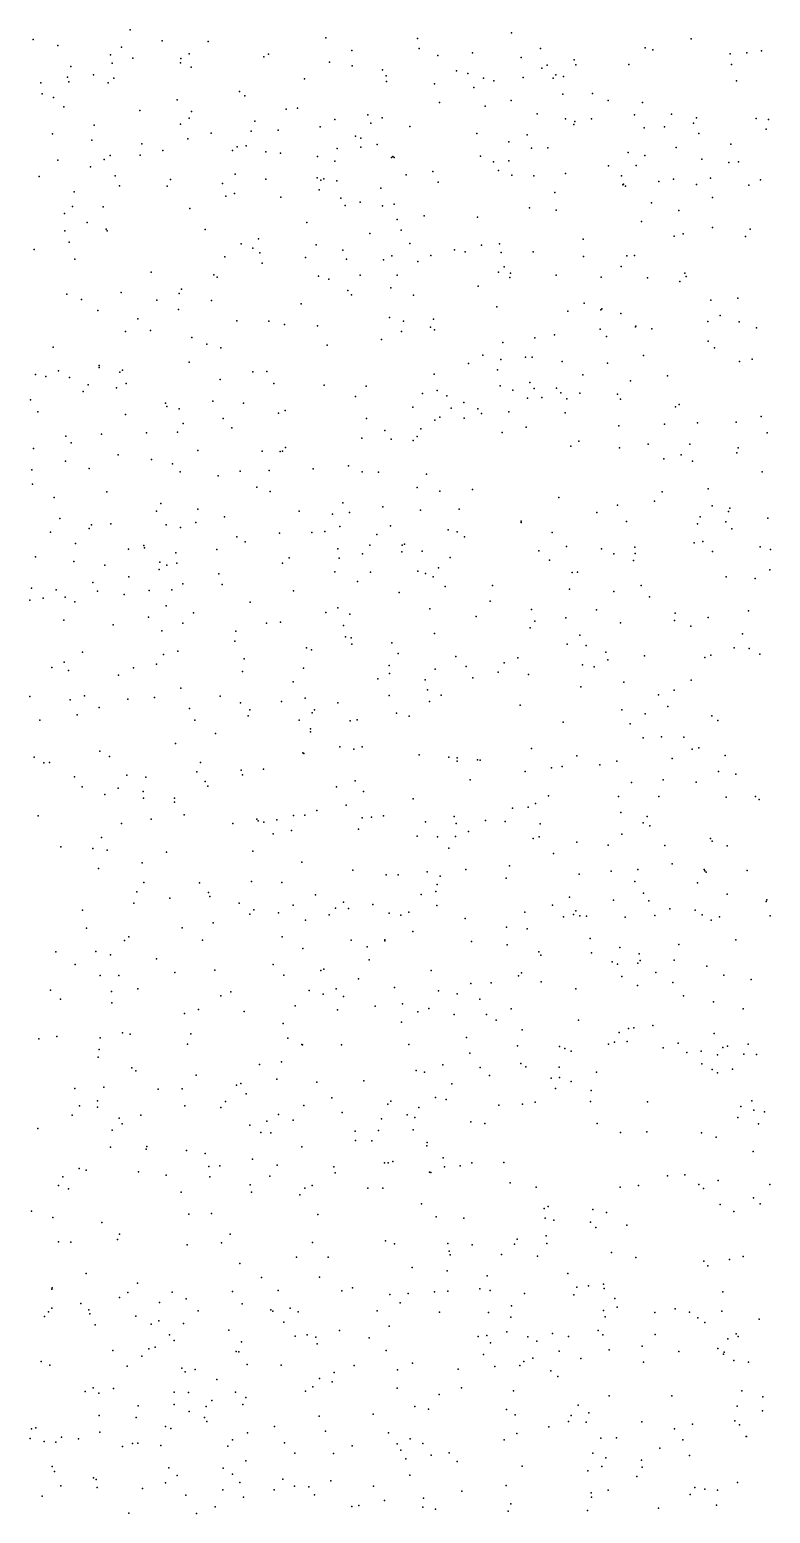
# Model space of a CAD drawing. Extents: x 2 to 99999, y 0 to 49999.
# Drawn here: x 68760 to 74998, y 25011 to 37501 of the extents above; entities that cross this region are included whole.
import ezdxf

# ---------------------------------------------------------------- set-up
doc = ezdxf.new("R2010")
doc.units = 0
doc.header["$MEASUREMENT"] = 0
doc.layers.add('points', color=50, linetype='Continuous')

msp = doc.modelspace()

# ---------------------------------------------------------------- linework, layer by layer
at = {"layer": 'points', "color": 3}
for p in [(69606, 37501, 75), (72818, 37474, 80), (68788, 37418, 60), (68996, 37368, 54), (69532, 37355, 64), (69875, 37407, 63), (70264, 37401, 96), (71254, 37433, 31), (72026, 37426, 39), (73945, 37348, 23), (74332, 37423, 87), (69441, 37290, 91), (69629, 37262, 3), (70030, 37221, 77), (70034, 37259, 5), (70103, 37298, 35), (70733, 37274, 29), (70772, 37294, 82), (71284, 37229, 21), (71473, 37325, 9), (72039, 37343, 98), (72198, 37284, 1), (72490, 37307, 92), (72898, 37266, 87), (73062, 37343, 59), (73346, 37246, 66), (74009, 37331, 98), (74660, 37298, 35), (74799, 37306, 89), (74923, 37323, 3), (69078, 37102, 28), (69107, 37192, 59), (69298, 37122, 73), (69455, 37220, 89), (70119, 37187, 27), (71477, 37198, 64), (71731, 37164, 64), (71761, 37112, 23), (72355, 37155, 87), (72451, 37132, 81), (72916, 37100, 8), (73074, 37176, 18), (73118, 37203, 64), (73191, 37121, 19), (73257, 37107, 13), (73361, 37206, 12), (73807, 37208, 83), (74671, 37209, 94), (68854, 37055, 23), (69089, 37063, 37), (69421, 37055, 84), (69469, 37094, 34), (70526, 36982, 72), (71073, 37087, 29), (71765, 37066, 60), (72169, 37044, 61), (72501, 37015, 21), (72583, 37093, 30), (72669, 37072, 20), (73170, 37092, 62), (74712, 37070, 71), (68866, 36962, 95), (68959, 36930, 94), (69046, 36851, 30), (70003, 36910, 73), (70571, 36945, 92), (72211, 36888, 32), (72595, 36858, 13), (72814, 36905, 41), (73250, 36957, 56), (73500, 36965, 32), (73631, 36905, 30), (73921, 36887, 90), (69688, 36820, 55), (70103, 36756, 89), (70122, 36813, 1), (70657, 36731, 84), (70921, 36831, 83), (71015, 36840, 74), (71331, 36744, 84), (71607, 36785, 62), (71728, 36759, 19), (73035, 36794, 84), (73272, 36751, 62), (73352, 36728, 45), (73491, 36751, 58), (73855, 36785, 7), (74165, 36790, 45), (74377, 36758, 60), (74878, 36754, 73), (74982, 36744, 96), (68951, 36625, 64), (69304, 36697, 81), (70030, 36707, 61), (70287, 36629, 3), (70624, 36647, 21), (70852, 36654, 41), (71206, 36684, 28), (71503, 36604, 27), (71634, 36714, 8), (71962, 36686, 34), (72525, 36628, 40), (72950, 36617, 92), (73342, 36704, 10), (73936, 36676, 26), (74107, 36683, 45), (74352, 36715, 80), (74395, 36627, 1), (74964, 36665, 53), (69283, 36572, 92), (69704, 36541, 19), (69880, 36485, 21), (70091, 36582, 2), (70468, 36484, 73), (70507, 36515, 47), (70584, 36523, 54), (70749, 36473, 32), (71350, 36502, 62), (71548, 36589, 15), (71548, 36513, 48), (71685, 36535, 60), (72796, 36558, 48), (72987, 36503, 16), (73125, 36507, 25), (74204, 36510, 99), (74666, 36538, 1), (68996, 36402, 96), (69271, 36348, 66), (69388, 36409, 89), (69437, 36443, 42), (69690, 36446, 1), (70873, 36462, 97), (71184, 36434, 25), (71329, 36393, 95), (71808, 36425, 93), (71817, 36435, 16), (71830, 36425, 84), (72556, 36437, 5), (72667, 36390, 79), (72795, 36398, 22), (73636, 36354, 94), (73800, 36468, 41), (73868, 36357, 31), (73940, 36441, 55), (74420, 36410, 71), (74648, 36382, 7), (74730, 36388, 88), (68841, 36265, 66), (69479, 36272, 4), (69945, 36239, 83), (70490, 36285, 95), (70750, 36242, 100), (71181, 36255, 51), (71212, 36235, 12), (71237, 36247, 25), (71346, 36228, 88), (71931, 36279, 59), (72156, 36307, 23), (72707, 36315, 49), (72822, 36276, 27), (73005, 36270, 26), (73273, 36291, 90), (73744, 36272, 12), (74059, 36223, 95), (74181, 36244, 62), (74493, 36252, 94), (74915, 36238, 51), (69135, 36136, 66), (69515, 36186, 54), (69917, 36184, 8), (70384, 36206, 50), (70412, 36099, 83), (70485, 36121, 24), (71199, 36153, 26), (71717, 36166, 13), (72199, 36218, 11), (73184, 36131, 48), (73755, 36195, 55), (73760, 36201, 6), (73778, 36185, 42), (74377, 36199, 52), (74817, 36191, 6), (69120, 36013, 81), (69378, 36011, 61), (70109, 35996, 29), (70876, 36092, 93), (71380, 36083, 32), (71416, 36021, 19), (71544, 36050, 43), (71732, 36019, 40), (71830, 36033, 17), (72970, 36002, 87), (73195, 35981, 78), (73998, 36044, 31), (74226, 35980, 60), (74511, 36088, 25), (69053, 35955, 89), (69245, 35879, 23), (71093, 35878, 57), (71856, 35904, 30), (72081, 35934, 6), (72531, 35924, 89), (73913, 35886, 63), (69056, 35807, 23), (69403, 35821, 38), (69411, 35807, 89), (70239, 35819, 78), (70688, 35740, 36), (71626, 35786, 25), (71888, 35814, 35), (73422, 35738, 2), (74189, 35764, 40), (74264, 35783, 74), (74512, 35836, 76), (74788, 35760, 51), (74827, 35823, 92), (68798, 35650, 3), (69092, 35713, 60), (70540, 35698, 5), (70639, 35662, 32), (70699, 35622, 34), (71173, 35690, 37), (71396, 35645, 94), (71810, 35597, 88), (71961, 35700, 9), (72139, 35601, 86), (72338, 35649, 42), (72427, 35631, 33), (72566, 35686, 14), (72718, 35699, 31), (72732, 35625, 66), (72999, 35631, 62), (73790, 35598, 15), (73853, 35600, 79), (69139, 35570, 80), (70403, 35588, 28), (70717, 35536, 74), (71084, 35583, 68), (71429, 35568, 89), (71740, 35564, 88), (72030, 35550, 87), (72757, 35505, 43), (73424, 35592, 95), (73742, 35507, 9), (69783, 35461, 30), (70311, 35437, 92), (70339, 35418, 56), (71193, 35426, 84), (71279, 35402, 84), (71542, 35436, 77), (71855, 35434, 37), (72709, 35461, 17), (72804, 35416, 36), (72810, 35452, 42), (73195, 35434, 90), (73573, 35417, 82), (73963, 35412, 35), (74235, 35381, 54), (74279, 35451, 70), (74289, 35422, 88), (69074, 35274, 33), (69196, 35231, 39), (69529, 35288, 53), (69830, 35225, 21), (70020, 35281, 48), (70038, 35317, 21), (71440, 35306, 56), (71470, 35270, 93), (71802, 35327, 10), (71992, 35265, 91), (72538, 35342, 83), (74498, 35223, 12), (74723, 35240, 11), (69335, 35137, 76), (70014, 35145, 93), (70292, 35222, 79), (71047, 35194, 76), (72694, 35168, 73), (73292, 35132, 5), (73430, 35198, 72), (73570, 35142, 92), (73579, 35150, 35), (73740, 35111, 2), (69672, 35068, 32), (70505, 35051, 2), (70773, 35048, 47), (70905, 35019, 46), (71184, 35007, 95), (71791, 35078, 64), (71908, 35046, 27), (72135, 34997, 97), (72160, 35063, 2), (72168, 34974, 17), (73564, 34979, 67), (73863, 35001, 4), (73865, 35004, 31), (73999, 34983, 19), (74472, 35044, 36), (74575, 35096, 19), (74734, 35043, 86), (74881, 34991, 14), (69568, 34961, 16), (69778, 34970, 2), (70125, 34910, 85), (70252, 34854, 89), (71724, 34893, 46), (71892, 34961, 31), (72746, 34869, 100), (73014, 34908, 59), (73181, 34933, 39), (73618, 34919, 70), (74474, 34878, 27), (68958, 34829, 62), (70369, 34823, 68), (71265, 34846, 66), (72575, 34761, 85), (72727, 34724, 11), (72936, 34743, 34), (72991, 34743, 63), (73929, 34757, 95), (74527, 34822, 6), (74845, 34728, 10), (68809, 34598, 25), (69003, 34630, 59), (69344, 34658, 73), (69346, 34674, 23), (69519, 34618, 29), (69541, 34636, 81), (70104, 34702, 31), (70638, 34620, 42), (70756, 34625, 87), (72167, 34601, 69), (72457, 34692, 82), (72699, 34639, 49), (73244, 34707, 10), (73626, 34693, 31), (74739, 34708, 26), (68896, 34582, 47), (69095, 34572, 5), (69253, 34510, 46), (69490, 34485, 25), (69571, 34523, 69), (70363, 34557, 61), (70817, 34524, 37), (71239, 34509, 14), (71593, 34500, 68), (72722, 34504, 33), (72973, 34531, 63), (73010, 34481, 50), (73198, 34484, 78), (73420, 34595, 67), (73821, 34544, 85), (74133, 34588, 34), (68766, 34384, 33), (69210, 34456, 2), (69904, 34357, 21), (70303, 34374, 1), (70560, 34358, 36), (71504, 34414, 95), (72068, 34438, 74), (72191, 34464, 39), (72273, 34420, 32), (72416, 34363, 78), (72828, 34466, 11), (72953, 34400, 96), (73074, 34405, 89), (73233, 34444, 2), (73283, 34393, 96), (73392, 34442, 70), (73711, 34434, 48), (73735, 34391, 0), (68827, 34283, 9), (69568, 34263, 42), (69915, 34328, 29), (70018, 34309, 45), (70388, 34229, 52), (70854, 34274, 75), (70911, 34295, 68), (71596, 34227, 69), (71986, 34324, 49), (72213, 34239, 58), (72309, 34314, 37), (72418, 34230, 13), (72534, 34309, 56), (72565, 34271, 13), (72795, 34284, 55), (73270, 34277, 27), (74199, 34327, 40), (74231, 34346, 98), (74922, 34246, 14), (69743, 34106, 3), (70005, 34114, 37), (70053, 34186, 92), (70462, 34148, 4), (71752, 34126, 78), (72054, 34140, 75), (72172, 34215, 34), (72740, 34109, 71), (72940, 34155, 45), (73723, 34167, 42), (74107, 34179, 70), (74384, 34192, 39), (74711, 34197, 26), (74971, 34108, 86), (68792, 33975, 97), (69063, 34080, 40), (69108, 34023, 3), (69364, 34097, 97), (70915, 33983, 49), (71557, 34062, 28), (71803, 34053, 96), (71990, 34043, 52), (72023, 34077, 15), (73318, 33995, 27), (73385, 34036, 47), (73727, 33980, 1), (73968, 34012, 78), (74321, 34012, 56), (74726, 33980, 51), (69061, 33869, 53), (69506, 33923, 7), (69787, 33882, 39), (70176, 33959, 11), (70717, 33953, 73), (70870, 33950, 18), (70889, 33954, 1), (74102, 33889, 64), (74246, 33923, 79), (74343, 33868, 31), (74715, 33939, 91), (68778, 33797, 27), (69260, 33807, 24), (69964, 33847, 29), (70028, 33780, 39), (70348, 33745, 72), (70532, 33784, 4), (70778, 33791, 39), (71146, 33805, 69), (71446, 33830, 18), (71560, 33778, 10), (71698, 33775, 83), (72103, 33759, 13), (74930, 33779, 0), (68784, 33674, 96), (69409, 33612, 81), (70673, 33651, 1), (70786, 33614, 96), (72023, 33648, 36), (72214, 33615, 90), (72488, 33629, 89), (74088, 33611, 33), (74474, 33635, 66), (68966, 33563, 23), (69863, 33513, 50), (71397, 33518, 16), (71733, 33483, 19), (73217, 33563, 100), (73710, 33499, 6), (74023, 33532, 98), (74509, 33492, 93), (69013, 33386, 72), (69829, 33448, 34), (70158, 33352, 81), (70177, 33464, 55), (70401, 33399, 69), (71029, 33449, 48), (71309, 33424, 20), (71452, 33438, 39), (72052, 33455, 76), (72378, 33465, 26), (72898, 33352, 72), (72900, 33363, 6), (73537, 33437, 76), (73787, 33361, 23), (74406, 33400, 39), (74623, 33358, 24), (74646, 33444, 35), (74658, 33472, 14), (74976, 33388, 17), (68935, 33272, 61), (69260, 33303, 97), (69280, 33333, 36), (69443, 33340, 61), (69910, 33333, 58), (70029, 33309, 23), (70505, 33232, 23), (70865, 33263, 89), (71136, 33269, 6), (71247, 33278, 23), (71371, 33318, 57), (71684, 33252, 79), (71798, 33325, 69), (72283, 33290, 56), (72360, 33274, 30), (72422, 33232, 78), (73160, 33268, 47), (74385, 33340, 16), (74674, 33300, 97), (69145, 33175, 8), (69591, 33129, 17), (69722, 33158, 40), (69727, 33138, 98), (70335, 33125, 99), (70576, 33191, 12), (71356, 33132, 26), (71625, 33162, 69), (71895, 33105, 31), (71898, 33162, 32), (71916, 33171, 21), (72066, 33110, 17), (73047, 33114, 69), (73280, 33151, 53), (73575, 33131, 42), (73856, 33144, 26), (74356, 33182, 20), (74429, 33193, 56), (74512, 33108, 96), (74913, 33148, 19), (74998, 33126, 94), (68810, 33064, 40), (69131, 33023, 4), (69392, 32992, 9), (69857, 33018, 34), (69915, 32992, 20), (69992, 33098, 89), (69999, 33011, 82), (70889, 33010, 87), (70944, 33054, 100), (71365, 33052, 67), (71562, 33090, 29), (72302, 33059, 83), (73137, 33036, 20), (73680, 33090, 93), (73845, 33032, 44), (73860, 33092, 34), (69596, 32895, 81), (69849, 32958, 74), (70352, 32921, 95), (71330, 32936, 11), (71521, 32855, 9), (71631, 32935, 19), (72030, 32944, 43), (72093, 32923, 0), (72159, 32894, 88), (72202, 32970, 91), (73330, 32931, 73), (73375, 32935, 9), (74625, 32896, 66), (74870, 32881, 22), (74994, 32955, 12), (68775, 32800, 38), (68982, 32787, 16), (69058, 32725, 46), (69293, 32848, 62), (69332, 32773, 17), (69555, 32746, 38), (69766, 32780, 69), (69957, 32786, 57), (70051, 32835, 33), (70380, 32830, 68), (70981, 32778, 74), (71871, 32763, 97), (72258, 32814, 29), (72658, 32822, 42), (73305, 32790, 67), (73681, 32772, 38), (73909, 32823, 49), (73979, 32728, 95), (68760, 32700, 79), (68872, 32716, 84), (69139, 32685, 19), (69910, 32651, 21), (70617, 32682, 32), (71356, 32633, 67), (72131, 32625, 82), (72639, 32691, 29), (72985, 32619, 68), (73533, 32617, 80), (74815, 32608, 39), (69048, 32530, 30), (69464, 32492, 16), (69760, 32556, 3), (70050, 32505, 55), (70139, 32592, 57), (70755, 32506, 35), (70871, 32513, 33), (71254, 32594, 90), (71404, 32485, 74), (71457, 32581, 58), (72520, 32560, 93), (73013, 32522, 28), (73276, 32551, 80), (73736, 32508, 27), (74192, 32527, 100), (74197, 32589, 68), (74328, 32479, 57), (74473, 32552, 55), (69873, 32440, 67), (70488, 32354, 65), (70496, 32438, 46), (71421, 32389, 48), (71468, 32382, 90), (72168, 32417, 28), (72976, 32465, 98), (73394, 32405, 50), (74762, 32416, 96), (69204, 32262, 10), (69888, 32242, 73), (70007, 32268, 30), (71090, 32297, 41), (71132, 32281, 1), (71472, 32327, 49), (71811, 32340, 47), (71864, 32250, 91), (73287, 32327, 86), (73446, 32316, 20), (73612, 32260, 54), (73938, 32230, 14), (74497, 32236, 87), (74693, 32297, 1), (74820, 32291, 83), (74910, 32244, 8), (68947, 32133, 6), (69049, 32178, 76), (69087, 32106, 21), (69634, 32130, 65), (69828, 32159, 24), (70567, 32206, 85), (71066, 32127, 49), (71787, 32150, 47), (72176, 32119, 10), (72350, 32223, 82), (72437, 32139, 58), (72757, 32172, 40), (72872, 32213, 3), (73417, 32154, 63), (73513, 32136, 2), (73630, 32195, 50), (74446, 32217, 41), (69507, 32066, 73), (70551, 32098, 35), (70980, 32010, 94), (71692, 32036, 90), (71789, 32080, 68), (72092, 32028, 98), (72491, 32046, 69), (72706, 32093, 4), (72960, 32073, 2), (73763, 32009, 59), (74330, 32026, 44), (68760, 31888, 92), (69100, 31859, 21), (69222, 31893, 74), (69586, 31864, 20), (69811, 31879, 22), (70034, 31957, 19), (70364, 31891, 17), (71079, 31875, 3), (71788, 31895, 47), (72109, 31945, 33), (72226, 31899, 10), (73401, 31968, 24), (74056, 31903, 9), (74187, 31940, 11), (69159, 31732, 56), (69345, 31795, 99), (70107, 31786, 31), (70535, 31834, 1), (70600, 31726, 41), (70613, 31774, 60), (70882, 31846, 25), (71138, 31750, 80), (71159, 31775, 61), (71354, 31835, 95), (71848, 31747, 45), (72127, 31846, 93), (72892, 31814, 50), (73746, 31775, 43), (73944, 31743, 36), (74135, 31804, 70), (68844, 31688, 14), (70152, 31688, 2), (71029, 31687, 50), (71125, 31616, 89), (71458, 31682, 7), (71518, 31690, 82), (71957, 31723, 93), (73252, 31672, 17), (73817, 31658, 24), (74504, 31724, 33), (74555, 31685, 81), (69988, 31491, 39), (70324, 31577, 83), (71125, 31591, 56), (73927, 31541, 43), (74080, 31547, 41), (74270, 31544, 66), (68797, 31378, 34), (69350, 31428, 29), (69433, 31382, 92), (71059, 31414, 50), (71070, 31409, 22), (71372, 31463, 3), (71490, 31444, 84), (71561, 31464, 51), (72039, 31397, 51), (72290, 31376, 67), (72360, 31371, 90), (72532, 31355, 2), (72554, 31351, 74), (72985, 31450, 97), (73367, 31388, 93), (74172, 31367, 92), (74340, 31445, 96), (74396, 31456, 84), (74618, 31391, 46), (68879, 31329, 90), (68927, 31332, 77), (69579, 31226, 41), (70167, 31253, 69), (70199, 31333, 48), (70541, 31268, 17), (70552, 31227, 89), (70729, 31276, 80), (72359, 31342, 65), (72934, 31255, 27), (73156, 31288, 70), (73245, 31299, 34), (73561, 31313, 98), (73706, 31342, 51), (74562, 31257, 73), (74706, 31235, 19), (69136, 31210, 92), (69201, 31127, 62), (69504, 31116, 92), (69737, 31209, 30), (70239, 31171, 4), (70259, 31133, 46), (71344, 31126, 35), (71502, 31179, 98), (72469, 31186, 68), (73829, 31163, 48), (74096, 31186, 47), (74372, 31166, 53), (69392, 31062, 40), (69715, 31088, 10), (69718, 31031, 54), (69979, 30997, 38), (69980, 31033, 83), (71572, 31087, 9), (71990, 31026, 34), (73021, 30987, 12), (73129, 31051, 25), (73720, 31047, 79), (74060, 31047, 59), (74625, 31039, 44), (74874, 31046, 3), (74904, 31020, 60), (68832, 30882, 53), (69782, 30856, 43), (70062, 30892, 16), (70674, 30856, 75), (70982, 30887, 24), (71076, 30890, 94), (71179, 30927, 20), (71425, 30974, 78), (71560, 30867, 28), (71640, 30873, 59), (71741, 30882, 73), (72336, 30878, 97), (72827, 30948, 8), (72958, 30956, 77), (73738, 30912, 82), (73960, 30878, 71), (69532, 30819, 90), (70472, 30819, 47), (70685, 30840, 4), (70731, 30830, 74), (70810, 30732, 24), (70842, 30849, 50), (70965, 30759, 46), (71528, 30771, 9), (72093, 30832, 97), (72351, 30818, 13), (72456, 30750, 25), (72598, 30843, 53), (72764, 30834, 42), (73058, 30815, 62), (73746, 30729, 93), (73927, 30825, 2), (73984, 30798, 20), (69021, 30623, 10), (69293, 30607, 1), (69365, 30700, 3), (72022, 30713, 34), (72195, 30706, 58), (72289, 30610, 77), (72346, 30708, 81), (73000, 30692, 54), (73050, 30706, 80), (73368, 30662, 98), (73633, 30637, 1), (74108, 30633, 49), (74495, 30693, 18), (74509, 30669, 84), (74633, 30631, 42), (69411, 30593, 39), (69707, 30487, 24), (69912, 30578, 74), (70640, 30586, 85), (71051, 30493, 35), (73172, 30565, 65), (74172, 30480, 41), (69340, 30439, 59), (71482, 30426, 36), (71762, 30385, 15), (71864, 30387, 51), (72108, 30412, 18), (72218, 30375, 84), (72432, 30430, 85), (72772, 30359, 4), (72800, 30462, 7), (73387, 30391, 15), (73656, 30416, 6), (73883, 30432, 57), (74441, 30431, 43), (74447, 30420, 1), (74458, 30408, 90), (74803, 30423, 47), (69661, 30242, 37), (69722, 30323, 14), (70191, 30319, 57), (70266, 30239, 84), (70629, 30330, 66), (70883, 30321, 84), (72180, 30247, 43), (72191, 30306, 1), (73856, 30329, 18), (73930, 30232, 90), (74383, 30320, 82), (69637, 30148, 33), (69939, 30191, 45), (70276, 30203, 3), (70523, 30149, 89), (70978, 30131, 10), (71168, 30218, 17), (71336, 30107, 24), (71403, 30157, 93), (71444, 30102, 67), (71651, 30137, 40), (72057, 30222, 83), (72189, 30127, 34), (73163, 30132, 21), (73305, 30197, 15), (73678, 30174, 36), (73974, 30167, 83), (74635, 30224, 79), (74964, 30162, 52), (74967, 30176, 1), (69205, 30090, 60), (70305, 29983, 77), (70613, 30055, 59), (70649, 30093, 60), (70856, 30067, 61), (71082, 30005, 45), (71283, 30051, 10), (71787, 30063, 14), (71886, 30047, 64), (71954, 30073, 7), (72427, 30018, 5), (72929, 30072, 88), (73255, 30034, 32), (73339, 30053, 37), (73360, 30084, 99), (73393, 30042, 25), (73449, 30038, 75), (73774, 30030, 25), (74026, 30043, 19), (74150, 30099, 40), (74364, 30090, 53), (74425, 30051, 96), (74500, 30004, 45), (74570, 30033, 25), (74997, 30040, 18), (69239, 29938, 66), (69595, 29863, 2), (70044, 29941, 46), (70887, 29864, 11), (71986, 29908, 16), (72776, 29946, 40), (72950, 29931, 95), (68981, 29739, 79), (69317, 29741, 27), (69558, 29834, 53), (70216, 29837, 98), (71060, 29767, 11), (71467, 29835, 53), (71603, 29779, 77), (71752, 29839, 89), (71752, 29830, 74), (72481, 29825, 85), (72782, 29797, 11), (73049, 29737, 9), (73480, 29851, 58), (73491, 29731, 5), (73729, 29776, 45), (74227, 29800, 5), (74707, 29840, 10), (69142, 29631, 31), (69440, 29714, 90), (69829, 29679, 46), (70811, 29631, 33), (71618, 29670, 50), (73064, 29709, 93), (73666, 29655, 80), (73710, 29633, 74), (73882, 29643, 99), (73893, 29721, 29), (73902, 29664, 90), (74189, 29669, 1), (74464, 29618, 97), (69353, 29539, 70), (69511, 29540, 29), (69981, 29564, 79), (70320, 29583, 48), (70900, 29542, 92), (71211, 29580, 84), (71238, 29592, 39), (71530, 29511, 7), (72142, 29580, 83), (72877, 29535, 99), (72903, 29561, 99), (73069, 29485, 74), (73747, 29531, 48), (74034, 29565, 93), (74177, 29479, 31), (74606, 29543, 52), (74836, 29505, 93), (68934, 29415, 18), (69450, 29404, 67), (69671, 29428, 56), (70369, 29369, 51), (70454, 29401, 27), (71114, 29412, 86), (71232, 29382, 35), (71340, 29427, 77), (71404, 29363, 21), (71831, 29439, 35), (72204, 29411, 29), (72360, 29385, 94), (72474, 29471, 89), (72646, 29476, 41), (73359, 29428, 15), (73878, 29454, 76), (74267, 29368, 57), (69020, 29340, 18), (69452, 29310, 92), (70182, 29252, 47), (70567, 29235, 76), (70997, 29284, 86), (71352, 29249, 74), (71670, 29281, 1), (71901, 29301, 90), (72029, 29234, 46), (72122, 29260, 60), (72551, 29341, 85), (72815, 29259, 75), (74520, 29318, 67), (74768, 29257, 8), (70065, 29219, 49), (70895, 29134, 18), (71890, 29145, 60), (72336, 29211, 10), (72607, 29211, 36), (72689, 29164, 4), (73382, 29163, 66), (74009, 29119, 75), (68838, 29005, 45), (68987, 29024, 68), (69354, 29014, 73), (69541, 29056, 84), (69607, 29044, 94), (70116, 29048, 38), (70934, 29010, 16), (72440, 29017, 34), (72908, 29081, 57), (73724, 29059, 76), (73793, 28983, 56), (73803, 29092, 36), (73847, 29097, 4), (74525, 29050, 90), (69344, 28917, 49), (70089, 28960, 42), (71053, 28958, 85), (71057, 28956, 75), (71386, 28956, 10), (71954, 28959, 18), (72466, 28886, 50), (72867, 28948, 64), (73223, 28942, 8), (73266, 28924, 51), (73319, 28903, 74), (73634, 28961, 6), (73685, 28977, 16), (74096, 28929, 37), (74221, 28968, 11), (74294, 28891, 4), (74414, 28902, 64), (74553, 28871, 1), (74597, 28934, 3), (74637, 28943, 98), (74774, 28876, 50), (74811, 28962, 8), (74882, 28873, 11), (69336, 28850, 51), (69621, 28761, 91), (69655, 28736, 64), (70696, 28790, 7), (70880, 28811, 93), (72014, 28738, 45), (72239, 28787, 49), (72555, 28764, 60), (72897, 28798, 30), (72938, 28770, 28), (73219, 28767, 12), (74421, 28794, 6), (74507, 28748, 94), (74678, 28751, 98), (70161, 28700, 97), (70502, 28617, 8), (70538, 28631, 30), (70840, 28667, 69), (71178, 28642, 51), (71574, 28652, 82), (72085, 28725, 6), (72316, 28626, 65), (72633, 28696, 5), (73153, 28675, 31), (73222, 28680, 45), (73319, 28646, 33), (73535, 28725, 19), (74552, 28720, 43), (69139, 28589, 47), (69332, 28483, 35), (69384, 28598, 60), (69843, 28582, 42), (70043, 28585, 55), (70410, 28479, 9), (70582, 28542, 63), (71305, 28508, 20), (71801, 28480, 63), (72178, 28513, 52), (72267, 28495, 7), (73188, 28589, 94), (73488, 28570, 74), (74843, 28483, 21), (69117, 28362, 72), (69180, 28441, 86), (69331, 28431, 7), (69696, 28364, 100), (70066, 28442, 84), (70370, 28428, 73), (70854, 28368, 71), (71069, 28445, 2), (71391, 28386, 15), (71777, 28456, 1), (71938, 28366, 14), (72038, 28428, 46), (72711, 28448, 48), (72911, 28456, 71), (73017, 28472, 93), (73484, 28477, 42), (73964, 28475, 80), (74749, 28437, 89), (74859, 28404, 45), (74948, 28391, 3), (68828, 28250, 11), (69455, 28237, 2), (69513, 28338, 10), (69538, 28289, 61), (70613, 28280, 61), (70758, 28312, 39), (70979, 28322, 36), (71500, 28229, 13), (71699, 28233, 2), (71723, 28332, 43), (71989, 28240, 83), (72003, 28344, 37), (72476, 28307, 29), (72593, 28294, 12), (73540, 28293, 34), (74724, 28344, 29), (74899, 28289, 91), (70707, 28218, 15), (70791, 28213, 95), (71504, 28150, 92), (71641, 28146, 9), (72106, 28105, 28), (72107, 28134, 54), (73736, 28218, 56), (73957, 28224, 73), (74417, 28213, 36), (74541, 28177, 59), (69441, 28095, 91), (69742, 28076, 86), (69746, 28099, 32), (70080, 28067, 75), (70237, 28039, 47), (70635, 27992, 16), (71053, 28096, 50), (72241, 28003, 69), (74852, 28058, 74), (69176, 27914, 51), (69236, 27899, 83), (69675, 27885, 9), (69909, 27858, 70), (70270, 27931, 67), (70362, 27937, 32), (70844, 27943, 54), (71322, 27928, 65), (71333, 27878, 65), (71747, 27962, 48), (71779, 27963, 92), (71818, 27972, 53), (72126, 27884, 4), (72138, 27880, 60), (72254, 27929, 19), (72385, 27937, 73), (72485, 27963, 89), (72752, 27965, 93), (74277, 27861, 97), (69003, 27771, 50), (69039, 27845, 47), (69087, 27743, 27), (70278, 27843, 47), (70618, 27778, 83), (70782, 27849, 38), (71078, 27748, 40), (71139, 27771, 64), (71608, 27749, 1), (71735, 27749, 58), (72807, 27793, 28), (73026, 27757, 66), (73733, 27758, 11), (73887, 27772, 70), (74131, 27853, 62), (74395, 27779, 86), (74435, 27746, 2), (74559, 27812, 17), (74994, 27779, 37), (70036, 27714, 88), (70627, 27714, 50), (71035, 27692, 67), (72059, 27616, 93), (74574, 27610, 46), (74855, 27668, 91), (74913, 27617, 21), (68775, 27555, 83), (68956, 27503, 24), (70101, 27529, 10), (70291, 27536, 48), (71188, 27528, 54), (72183, 27508, 87), (72417, 27496, 82), (73092, 27578, 79), (73101, 27495, 45), (73128, 27595, 12), (73504, 27569, 55), (73619, 27545, 2), (74689, 27551, 40), (69368, 27460, 31), (69517, 27362, 70), (70449, 27360, 88), (73175, 27478, 93), (73484, 27461, 48), (73528, 27418, 71), (73789, 27436, 6), (69003, 27297, 72), (69106, 27295, 27), (69498, 27317, 15), (70087, 27272, 8), (70374, 27287, 52), (71143, 27292, 47), (71757, 27304, 59), (71832, 27281, 38), (72281, 27283, 23), (72486, 27272, 20), (72843, 27278, 66), (72866, 27320, 39), (73110, 27348, 38), (73116, 27283, 34), (70531, 27113, 16), (71008, 27168, 81), (71274, 27168, 30), (72294, 27217, 96), (72300, 27186, 89), (72734, 27189, 12), (73037, 27176, 23), (73659, 27208, 49), (73864, 27165, 64), (74437, 27133, 9), (74655, 27148, 40), (74768, 27174, 75), (69236, 27029, 39), (70712, 26996, 6), (71202, 26998, 50), (71980, 27080, 29), (72276, 27052, 4), (72612, 27010, 6), (73291, 27029, 88), (74471, 27096, 8), (68947, 26897, 9), (68950, 26910, 80), (69585, 26869, 68), (69669, 26948, 91), (69961, 26873, 53), (70468, 26880, 2), (70852, 26888, 74), (71388, 26883, 49), (71478, 26909, 44), (71948, 26861, 61), (72170, 26876, 69), (72282, 26881, 7), (72552, 26902, 92), (72637, 26888, 24), (72926, 26861, 19), (73369, 26914, 36), (73465, 26925, 13), (73593, 26939, 32), (73599, 26905, 58), (74598, 26877, 22), (68947, 26737, 22), (69191, 26778, 100), (69515, 26827, 65), (69852, 26786, 27), (70079, 26816, 75), (70549, 26774, 37), (70955, 26739, 35), (71793, 26852, 32), (71879, 26782, 46), (72818, 26758, 35), (73343, 26851, 22), (73688, 26821, 5), (73708, 26748, 91), (74196, 26733, 77), (68885, 26668, 17), (68919, 26708, 0), (69257, 26724, 49), (69265, 26691, 18), (69655, 26671, 82), (69847, 26631, 8), (70054, 26609, 17), (70180, 26717, 23), (70792, 26725, 90), (70808, 26713, 61), (70901, 26620, 80), (71021, 26708, 0), (71686, 26715, 62), (72212, 26705, 35), (72623, 26703, 59), (72811, 26662, 26), (73592, 26719, 37), (73608, 26666, 55), (74025, 26701, 13), (74317, 26706, 32), (74387, 26656, 34), (74446, 26617, 80), (74590, 26714, 11), (74903, 26647, 51), (69311, 26598, 27), (69784, 26604, 83), (69936, 26513, 41), (70437, 26552, 38), (70997, 26504, 38), (71096, 26513, 90), (71170, 26495, 63), (71368, 26550, 81), (71618, 26488, 27), (71788, 26586, 89), (72538, 26501, 76), (72611, 26509, 16), (72778, 26538, 19), (72954, 26497, 56), (73163, 26524, 53), (73298, 26499, 82), (73549, 26549, 0), (73587, 26513, 64), (74028, 26518, 8), (74641, 26481, 39), (74709, 26523, 77), (74727, 26500, 44), (69460, 26383, 64), (69763, 26396, 77), (69818, 26411, 33), (69976, 26467, 11), (70500, 26374, 59), (70522, 26371, 49), (70544, 26455, 41), (71180, 26437, 8), (71763, 26381, 68), (72640, 26446, 53), (73031, 26460, 85), (73218, 26376, 21), (73640, 26387, 91), (73918, 26419, 61), (74228, 26374, 87), (74557, 26398, 73), (74610, 26368, 80), (68857, 26290, 64), (68929, 26258, 88), (69582, 26249, 91), (69705, 26335, 98), (70041, 26232, 34), (70592, 26265, 90), (70878, 26259, 2), (71494, 26257, 9), (71985, 26275, 1), (72581, 26348, 71), (72678, 26246, 45), (72888, 26257, 4), (72923, 26289, 90), (72998, 26318, 69), (73401, 26316, 2), (73929, 26285, 9), (74604, 26350, 2), (74689, 26297, 23), (74815, 26283, 68), (70068, 26202, 96), (70154, 26221, 37), (70337, 26137, 53), (71202, 26145, 94), (71307, 26117, 9), (71323, 26198, 93), (71858, 26219, 94), (72370, 26226, 25), (73148, 26211, 67), (73209, 26164, 84), (69226, 26037, 68), (69294, 26067, 36), (69342, 26023, 49), (69467, 26062, 81), (69978, 26031, 22), (70097, 26027, 41), (70494, 26030, 95), (70581, 25986, 74), (71083, 26039, 26), (71145, 26077, 61), (71855, 26066, 18), (72208, 26012, 58), (72398, 26067, 69), (72835, 26042, 82), (73639, 25999, 74), (74167, 26000, 97), (74757, 26042, 90), (74934, 25991, 20), (69674, 25917, 82), (69976, 25927, 12), (70103, 25869, 20), (70247, 25911, 30), (70293, 25960, 93), (70554, 25927, 39), (72004, 25911, 54), (72120, 25889, 75), (72777, 25885, 36), (73379, 25921, 13), (73470, 25858, 54), (74719, 25913, 65), (74932, 25875, 20), (68812, 25730, 20), (69345, 25835, 25), (69656, 25817, 13), (69903, 25742, 7), (70233, 25817, 78), (70251, 25784, 65), (70823, 25743, 91), (71197, 25829, 61), (71652, 25845, 23), (72848, 25840, 46), (73133, 25740, 36), (73297, 25783, 80), (73320, 25836, 16), (73446, 25778, 23), (73915, 25781, 74), (74343, 25761, 44), (74700, 25790, 84), (74739, 25756, 14), (68764, 25640, 72), (68774, 25723, 77), (68881, 25615, 23), (68981, 25609, 46), (69029, 25653, 58), (69170, 25637, 25), (69351, 25694, 10), (69949, 25725, 98), (70467, 25630, 61), (70595, 25689, 52), (70906, 25606, 66), (71251, 25703, 8), (71782, 25688, 83), (71963, 25637, 99), (72756, 25630, 18), (72862, 25682, 22), (73570, 25645, 97), (73702, 25646, 8), (74191, 25723, 17), (74260, 25630, 89), (74794, 25657, 79), (74798, 25657, 31), (69541, 25574, 65), (69627, 25598, 42), (69671, 25603, 13), (69864, 25582, 10), (70430, 25576, 63), (70994, 25518, 29), (71318, 25514, 25), (71477, 25578, 75), (71855, 25597, 54), (71885, 25543, 53), (72072, 25599, 52), (72142, 25501, 50), (72293, 25521, 20), (73504, 25517, 55), (74068, 25559, 12), (74317, 25499, 42), (68949, 25405, 33), (68970, 25363, 63), (69932, 25393, 80), (70390, 25392, 95), (70581, 25454, 99), (71927, 25469, 14), (72359, 25448, 52), (72908, 25407, 27), (73462, 25368, 63), (73580, 25405, 78), (73613, 25477, 77), (73912, 25460, 5), (73919, 25401, 17), (69023, 25242, 35), (69298, 25310, 53), (69320, 25296, 93), (69904, 25268, 90), (70001, 25329, 55), (70467, 25342, 74), (70529, 25271, 41), (70891, 25298, 76), (70990, 25240, 75), (71112, 25233, 14), (71295, 25285, 28), (71655, 25240, 6), (71962, 25332, 32), (72774, 25246, 77), (73873, 25322, 88), (74722, 25272, 59), (68864, 25156, 37), (69327, 25230, 86), (69709, 25221, 22), (70074, 25163, 19), (70386, 25208, 21), (70560, 25147, 40), (70820, 25210, 28), (71158, 25167, 70), (71748, 25120, 47), (72077, 25140, 13), (72399, 25197, 33), (73489, 25185, 88), (73492, 25147, 74), (73631, 25207, 58), (74324, 25170, 78), (74361, 25228, 2), (74446, 25216, 3), (74552, 25206, 87), (69596, 25013, 33), (70165, 25011, 63), (70321, 25067, 8), (71472, 25068, 41), (71532, 25076, 11), (72070, 25063, 42), (72177, 25045, 16), (72789, 25030, 69), (72813, 25092, 96), (73458, 25034, 46), (74057, 25055, 77), (74544, 25080, 18)]:
    msp.add_point(p, dxfattribs=at)

doc.saveas('drawing.dxf')
